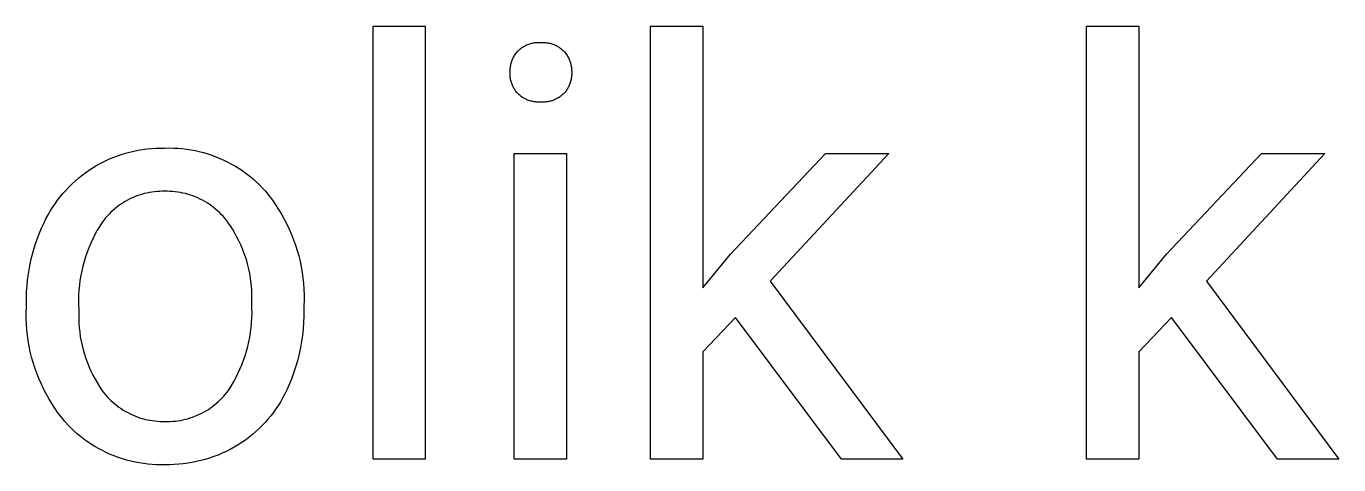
# Model space of a CAD drawing. Header units: millimetres. Extents: x 1383 to 4664, y -160 to 2132.
# Drawn here: x 3616.9 to 3701.4, y -18.7 to 9.6 of the extents above; entities that cross this region are included whole.
import ezdxf

# ---------------------------------------------------------------- set-up
doc = ezdxf.new("R2010")
doc.units = ezdxf.units.MM
doc.header["$MEASUREMENT"] = 0
doc.layers.add('Domyślny', color=7, linetype='Continuous', true_color=0x000000)

msp = doc.modelspace()

# ---------------------------------------------------------------- linework, layer by layer
at = {"layer": 'Domyślny'}
for p, q in [((3639.214, -18.327), (3639.214, 9.569)), ((3639.214, 9.569), (3642.571, 9.569)), ((3642.571, 9.569), (3642.571, -18.327)), ((3657.077, -18.327), (3657.077, 9.569)), ((3657.077, 9.569), (3660.431, 9.569)), ((3660.431, 9.569), (3660.431, -7.275)), ((3685.148, -18.327), (3685.148, 9.569)), ((3685.148, 9.569), (3688.502, 9.569)), ((3688.502, 9.569), (3688.502, -7.275)), ((3649.298, 8.438), (3649.36, 8.457)), ((3649.36, 8.457), (3649.424, 8.474)), ((3649.424, 8.474), (3649.487, 8.488)), ((3649.487, 8.488), (3649.551, 8.501)), ((3649.551, 8.501), (3649.616, 8.511)), ((3649.616, 8.511), (3649.681, 8.518)), ((3649.681, 8.518), (3649.746, 8.524)), ((3649.746, 8.524), (3649.811, 8.527)), ((3649.811, 8.527), (3649.876, 8.528)), ((3649.876, 8.528), (3649.941, 8.527)), ((3649.941, 8.527), (3650.007, 8.523)), ((3650.007, 8.523), (3650.072, 8.526)), ((3650.072, 8.526), (3650.138, 8.528)), ((3650.138, 8.528), (3650.203, 8.527)), ((3650.203, 8.527), (3650.269, 8.523)), ((3650.269, 8.523), (3650.334, 8.518)), ((3650.334, 8.518), (3650.399, 8.51)), ((3650.399, 8.51), (3650.464, 8.5)), ((3650.464, 8.5), (3650.528, 8.488)), ((3650.528, 8.488), (3650.592, 8.473)), ((3650.592, 8.473), (3650.655, 8.456)), ((3650.655, 8.456), (3650.718, 8.438)), ((3648.259, 7.57), (3648.292, 7.63)), ((3648.292, 7.63), (3648.326, 7.689)), ((3648.326, 7.689), (3648.363, 7.746)), ((3648.363, 7.746), (3648.402, 7.802)), ((3648.402, 7.802), (3648.442, 7.857)), ((3648.442, 7.857), (3648.484, 7.91)), ((3648.484, 7.91), (3648.529, 7.962)), ((3648.529, 7.962), (3648.575, 8.008)), ((3648.575, 8.008), (3648.623, 8.052)), ((3648.623, 8.052), (3648.672, 8.095)), ((3648.672, 8.095), (3648.723, 8.136)), ((3648.723, 8.136), (3648.776, 8.175)), ((3648.776, 8.175), (3648.829, 8.212)), ((3648.829, 8.212), (3648.884, 8.247)), ((3648.884, 8.247), (3648.94, 8.281)), ((3648.94, 8.281), (3648.997, 8.312)), ((3648.997, 8.312), (3649.056, 8.341)), ((3649.056, 8.341), (3649.115, 8.369)), ((3649.115, 8.369), (3649.175, 8.394)), ((3649.175, 8.394), (3649.236, 8.417)), ((3649.236, 8.417), (3649.298, 8.438)), ((3650.718, 8.438), (3650.78, 8.416)), ((3650.78, 8.416), (3650.842, 8.393)), ((3650.842, 8.393), (3650.902, 8.368)), ((3650.902, 8.368), (3650.962, 8.341)), ((3650.962, 8.341), (3651.02, 8.311)), ((3651.02, 8.311), (3651.078, 8.28)), ((3651.078, 8.28), (3651.134, 8.247)), ((3651.134, 8.247), (3651.19, 8.211)), ((3651.19, 8.211), (3651.244, 8.174)), ((3651.244, 8.174), (3651.296, 8.135)), ((3651.296, 8.135), (3651.348, 8.094)), ((3651.348, 8.094), (3651.397, 8.052)), ((3651.397, 8.052), (3651.446, 8.008)), ((3651.446, 8.008), (3651.493, 7.962)), ((3651.493, 7.962), (3651.537, 7.91)), ((3651.537, 7.91), (3651.58, 7.857)), ((3651.58, 7.857), (3651.621, 7.803)), ((3651.621, 7.803), (3651.661, 7.747)), ((3651.661, 7.747), (3651.698, 7.69)), ((3651.698, 7.69), (3651.733, 7.631)), ((3651.733, 7.631), (3651.766, 7.572)), ((3648.031, 6.722), (3648.035, 6.79)), ((3648.035, 6.79), (3648.041, 6.858)), ((3648.041, 6.858), (3648.05, 6.926)), ((3648.05, 6.926), (3648.061, 6.993)), ((3648.061, 6.993), (3648.074, 7.06)), ((3648.074, 7.06), (3648.089, 7.126)), ((3648.089, 7.126), (3648.107, 7.192)), ((3648.107, 7.192), (3648.127, 7.257)), ((3648.127, 7.257), (3648.149, 7.321)), ((3648.149, 7.321), (3648.173, 7.385)), ((3648.173, 7.385), (3648.2, 7.448)), ((3648.2, 7.448), (3648.228, 7.509)), ((3648.228, 7.509), (3648.259, 7.57)), ((3651.766, 7.572), (3651.798, 7.511)), ((3651.798, 7.511), (3651.827, 7.449)), ((3651.827, 7.449), (3651.853, 7.386)), ((3651.853, 7.386), (3651.878, 7.323)), ((3651.878, 7.323), (3651.901, 7.258)), ((3651.901, 7.258), (3651.921, 7.193)), ((3651.921, 7.193), (3651.939, 7.127)), ((3651.939, 7.127), (3651.955, 7.061)), ((3651.955, 7.061), (3651.968, 6.994)), ((3651.968, 6.994), (3651.979, 6.926)), ((3651.979, 6.926), (3651.988, 6.859)), ((3651.988, 6.859), (3651.994, 6.791)), ((3651.994, 6.791), (3651.998, 6.723)), ((3648.029, 6.654), (3648.031, 6.722)), ((3648.03, 6.586), (3648.029, 6.654)), ((3648.029, 6.522), (3648.03, 6.586)), ((3648.03, 6.457), (3648.029, 6.522)), ((3648.034, 6.393), (3648.03, 6.457)), ((3648.039, 6.329), (3648.034, 6.393)), ((3648.047, 6.265), (3648.039, 6.329)), ((3648.056, 6.201), (3648.047, 6.265)), ((3648.068, 6.138), (3648.056, 6.201)), ((3648.082, 6.075), (3648.068, 6.138)), ((3648.098, 6.013), (3648.082, 6.075)), ((3648.116, 5.951), (3648.098, 6.013)), ((3648.137, 5.89), (3648.116, 5.951)), ((3651.911, 5.949), (3651.891, 5.888)), ((3651.93, 6.011), (3651.911, 5.949)), ((3651.946, 6.074), (3651.93, 6.011)), ((3651.96, 6.137), (3651.946, 6.074)), ((3651.972, 6.2), (3651.96, 6.137)), ((3651.982, 6.264), (3651.972, 6.2)), ((3651.99, 6.328), (3651.982, 6.264)), ((3651.996, 6.392), (3651.99, 6.328)), ((3651.999, 6.457), (3651.996, 6.392)), ((3651.998, 6.723), (3652, 6.654)), ((3652, 6.654), (3651.999, 6.586)), ((3651.999, 6.586), (3652, 6.521)), ((3652, 6.521), (3651.999, 6.457)), ((3648.159, 5.829), (3648.137, 5.89)), ((3648.183, 5.769), (3648.159, 5.829)), ((3648.209, 5.711), (3648.183, 5.769)), ((3648.237, 5.653), (3648.209, 5.711)), ((3648.267, 5.596), (3648.237, 5.653)), ((3648.299, 5.54), (3648.267, 5.596)), ((3648.333, 5.485), (3648.299, 5.54)), ((3648.369, 5.431), (3648.333, 5.485)), ((3648.406, 5.379), (3648.369, 5.431)), ((3648.445, 5.328), (3648.406, 5.379)), ((3648.486, 5.278), (3648.445, 5.328)), ((3648.529, 5.229), (3648.486, 5.278)), ((3648.576, 5.185), (3648.529, 5.229)), ((3648.624, 5.142), (3648.576, 5.185)), ((3648.674, 5.1), (3648.624, 5.142)), ((3648.726, 5.061), (3648.674, 5.1)), ((3651.346, 5.1), (3651.294, 5.061)), ((3651.396, 5.142), (3651.346, 5.1)), ((3651.445, 5.185), (3651.396, 5.142)), ((3651.493, 5.229), (3651.445, 5.185)), ((3651.536, 5.278), (3651.493, 5.229)), ((3651.577, 5.327), (3651.536, 5.278)), ((3651.617, 5.378), (3651.577, 5.327)), ((3651.655, 5.43), (3651.617, 5.378)), ((3651.691, 5.484), (3651.655, 5.43)), ((3651.725, 5.538), (3651.691, 5.484)), ((3651.758, 5.594), (3651.725, 5.538)), ((3651.788, 5.651), (3651.758, 5.594)), ((3651.817, 5.709), (3651.788, 5.651)), ((3651.843, 5.768), (3651.817, 5.709)), ((3651.868, 5.828), (3651.843, 5.768)), ((3651.891, 5.888), (3651.868, 5.828)), ((3648.778, 5.023), (3648.726, 5.061)), ((3648.832, 4.987), (3648.778, 5.023)), ((3648.887, 4.952), (3648.832, 4.987)), ((3648.944, 4.92), (3648.887, 4.952)), ((3649.001, 4.89), (3648.944, 4.92)), ((3649.059, 4.861), (3649.001, 4.89)), ((3649.119, 4.835), (3649.059, 4.861)), ((3649.179, 4.81), (3649.119, 4.835)), ((3649.24, 4.788), (3649.179, 4.81)), ((3649.301, 4.768), (3649.24, 4.788)), ((3649.364, 4.75), (3649.301, 4.768)), ((3649.427, 4.734), (3649.364, 4.75)), ((3649.49, 4.72), (3649.427, 4.734)), ((3649.554, 4.708), (3649.49, 4.72)), ((3649.618, 4.698), (3649.554, 4.708)), ((3649.682, 4.691), (3649.618, 4.698)), ((3649.747, 4.686), (3649.682, 4.691)), ((3649.812, 4.683), (3649.747, 4.686)), ((3649.877, 4.682), (3649.812, 4.683)), ((3649.942, 4.684), (3649.877, 4.682)), ((3650.007, 4.687), (3649.942, 4.684)), ((3650.072, 4.684), (3650.007, 4.687)), ((3650.137, 4.682), (3650.072, 4.684)), ((3650.202, 4.683), (3650.137, 4.682)), ((3650.267, 4.686), (3650.202, 4.683)), ((3650.332, 4.692), (3650.267, 4.686)), ((3650.397, 4.699), (3650.332, 4.692)), ((3650.461, 4.709), (3650.397, 4.699)), ((3650.525, 4.72), (3650.461, 4.709)), ((3650.589, 4.734), (3650.525, 4.72)), ((3650.652, 4.75), (3650.589, 4.734)), ((3650.715, 4.768), (3650.652, 4.75)), ((3650.777, 4.789), (3650.715, 4.768)), ((3650.838, 4.811), (3650.777, 4.789)), ((3650.898, 4.835), (3650.838, 4.811)), ((3650.958, 4.862), (3650.898, 4.835)), ((3651.017, 4.89), (3650.958, 4.862)), ((3651.074, 4.921), (3651.017, 4.89)), ((3651.131, 4.953), (3651.074, 4.921)), ((3651.187, 4.987), (3651.131, 4.953)), ((3651.241, 5.023), (3651.187, 4.987)), ((3651.294, 5.061), (3651.241, 5.023)), ((3624.665, 1.667), (3624.948, 1.695)), ((3624.948, 1.695), (3625.233, 1.714)), ((3625.233, 1.714), (3625.518, 1.723)), ((3625.518, 1.723), (3625.803, 1.723)), ((3625.803, 1.723), (3626.083, 1.728)), ((3626.083, 1.728), (3626.363, 1.724)), ((3626.363, 1.724), (3626.643, 1.71)), ((3626.643, 1.71), (3626.923, 1.687)), ((3621.684, 0.749), (3621.939, 0.877)), ((3621.939, 0.877), (3622.198, 0.997)), ((3622.198, 0.997), (3622.461, 1.107)), ((3622.461, 1.107), (3622.727, 1.209)), ((3622.727, 1.209), (3622.996, 1.302)), ((3622.996, 1.302), (3623.269, 1.386)), ((3623.269, 1.386), (3623.544, 1.461)), ((3623.544, 1.461), (3623.821, 1.526)), ((3623.821, 1.526), (3624.101, 1.583)), ((3624.101, 1.583), (3624.382, 1.63)), ((3624.382, 1.63), (3624.665, 1.667)), ((3626.923, 1.687), (3627.201, 1.654)), ((3627.201, 1.654), (3627.478, 1.612)), ((3627.478, 1.612), (3627.754, 1.561)), ((3627.754, 1.561), (3628.027, 1.5)), ((3628.027, 1.5), (3628.299, 1.43)), ((3628.299, 1.43), (3628.567, 1.351)), ((3628.567, 1.351), (3628.833, 1.262)), ((3628.833, 1.262), (3629.096, 1.165)), ((3629.096, 1.165), (3629.356, 1.059)), ((3629.356, 1.059), (3629.611, 0.944)), ((3629.611, 0.944), (3629.863, 0.821)), ((3648.303, -18.327), (3648.303, 1.375)), ((3648.303, 1.375), (3651.659, 1.375)), ((3651.659, 1.375), (3651.659, -18.327)), ((3662.226, -5.109), (3668.337, 1.375)), ((3672.418, 1.375), (3664.782, -6.856)), ((3668.337, 1.375), (3672.418, 1.375)), ((3690.297, -5.109), (3696.408, 1.375)), ((3700.489, 1.375), (3692.853, -6.856)), ((3696.408, 1.375), (3700.489, 1.375)), ((3620.491, -0.02), (3620.718, 0.151)), ((3620.718, 0.151), (3620.95, 0.314)), ((3620.95, 0.314), (3621.188, 0.469)), ((3621.188, 0.469), (3621.434, 0.613)), ((3621.434, 0.613), (3621.684, 0.749)), ((3629.863, 0.821), (3630.11, 0.689)), ((3630.11, 0.689), (3630.353, 0.548)), ((3630.353, 0.548), (3630.591, 0.4)), ((3630.591, 0.4), (3630.823, 0.244)), ((3630.823, 0.244), (3631.05, 0.079)), ((3631.05, 0.079), (3631.272, -0.092)), ((3619.45, -0.981), (3619.645, -0.775)), ((3619.645, -0.775), (3619.847, -0.576)), ((3619.847, -0.576), (3620.056, -0.383)), ((3620.056, -0.383), (3620.27, -0.198)), ((3620.27, -0.198), (3620.491, -0.02)), ((3631.272, -0.092), (3631.487, -0.272)), ((3631.487, -0.272), (3631.697, -0.458)), ((3631.697, -0.458), (3631.9, -0.651)), ((3631.9, -0.651), (3632.096, -0.852)), ((3618.742, -1.867), (3618.908, -1.637)), ((3618.908, -1.637), (3619.081, -1.413)), ((3619.081, -1.413), (3619.262, -1.194)), ((3619.262, -1.194), (3619.45, -0.981)), ((3623.409, -1.636), (3623.264, -1.717)), ((3623.557, -1.56), (3623.409, -1.636)), ((3623.707, -1.49), (3623.557, -1.56)), ((3623.859, -1.424), (3623.707, -1.49)), ((3624.014, -1.364), (3623.859, -1.424)), ((3624.17, -1.309), (3624.014, -1.364)), ((3624.329, -1.26), (3624.17, -1.309)), ((3624.489, -1.216), (3624.329, -1.26)), ((3624.65, -1.178), (3624.489, -1.216)), ((3624.812, -1.145), (3624.65, -1.178)), ((3624.976, -1.117), (3624.812, -1.145)), ((3625.141, -1.096), (3624.976, -1.117)), ((3625.306, -1.08), (3625.141, -1.096)), ((3625.471, -1.07), (3625.306, -1.08)), ((3625.637, -1.065), (3625.471, -1.07)), ((3625.803, -1.066), (3625.637, -1.065)), ((3625.971, -1.065), (3625.803, -1.066)), ((3626.14, -1.069), (3625.971, -1.065)), ((3626.308, -1.079), (3626.14, -1.069)), ((3626.476, -1.095), (3626.308, -1.079)), ((3626.643, -1.116), (3626.476, -1.095)), ((3626.809, -1.143), (3626.643, -1.116)), ((3626.974, -1.176), (3626.809, -1.143)), ((3627.138, -1.215), (3626.974, -1.176)), ((3627.301, -1.26), (3627.138, -1.215)), ((3627.462, -1.309), (3627.301, -1.26)), ((3627.621, -1.365), (3627.462, -1.309)), ((3627.778, -1.426), (3627.621, -1.365)), ((3627.933, -1.492), (3627.778, -1.426)), ((3628.085, -1.564), (3627.933, -1.492)), ((3628.235, -1.641), (3628.085, -1.564)), ((3628.382, -1.723), (3628.235, -1.641)), ((3632.096, -0.852), (3632.285, -1.058)), ((3632.285, -1.058), (3632.513, -1.341)), ((3632.513, -1.341), (3632.731, -1.631)), ((3632.731, -1.631), (3632.939, -1.928)), ((3618.292, -2.59), (3618.434, -2.344)), ((3618.434, -2.344), (3618.584, -2.103)), ((3618.584, -2.103), (3618.742, -1.867)), ((3622.223, -2.532), (3622.109, -2.653)), ((3622.34, -2.415), (3622.223, -2.532)), ((3622.461, -2.302), (3622.34, -2.415)), ((3622.587, -2.193), (3622.461, -2.302)), ((3622.715, -2.089), (3622.587, -2.193)), ((3622.848, -1.989), (3622.715, -2.089)), ((3622.984, -1.893), (3622.848, -1.989)), ((3623.123, -1.803), (3622.984, -1.893)), ((3623.264, -1.717), (3623.123, -1.803)), ((3628.527, -1.81), (3628.382, -1.723)), ((3628.668, -1.902), (3628.527, -1.81)), ((3628.806, -1.999), (3628.668, -1.902)), ((3628.94, -2.1), (3628.806, -1.999)), ((3629.071, -2.206), (3628.94, -2.1)), ((3629.198, -2.317), (3629.071, -2.206)), ((3629.321, -2.432), (3629.198, -2.317)), ((3629.441, -2.551), (3629.321, -2.432)), ((3632.939, -1.928), (3633.137, -2.233)), ((3633.137, -2.233), (3633.325, -2.543)), ((3617.874, -3.443), (3618.033, -3.095)), ((3618.033, -3.095), (3618.158, -2.84)), ((3618.158, -2.84), (3618.292, -2.59)), ((3621.625, -3.302), (3621.464, -3.571)), ((3621.795, -3.039), (3621.625, -3.302)), ((3621.896, -2.907), (3621.795, -3.039)), ((3622, -2.778), (3621.896, -2.907)), ((3622.109, -2.653), (3622, -2.778)), ((3629.556, -2.674), (3629.441, -2.551)), ((3629.666, -2.801), (3629.556, -2.674)), ((3629.773, -2.932), (3629.666, -2.801)), ((3629.874, -3.066), (3629.773, -2.932)), ((3630.031, -3.295), (3629.874, -3.066)), ((3630.18, -3.528), (3630.031, -3.295)), ((3633.325, -2.543), (3633.501, -2.86)), ((3633.501, -2.86), (3633.668, -3.183)), ((3633.668, -3.183), (3633.823, -3.511)), ((3617.466, -4.519), (3617.59, -4.156)), ((3617.59, -4.156), (3617.726, -3.797)), ((3617.726, -3.797), (3617.874, -3.443)), ((3621.171, -4.124), (3621.038, -4.408)), ((3621.313, -3.845), (3621.171, -4.124)), ((3621.464, -3.571), (3621.313, -3.845)), ((3630.321, -3.767), (3630.18, -3.528)), ((3630.454, -4.01), (3630.321, -3.767)), ((3630.579, -4.257), (3630.454, -4.01)), ((3633.823, -3.511), (3633.966, -3.845)), ((3633.966, -3.845), (3634.099, -4.182)), ((3634.099, -4.182), (3634.22, -4.525)), ((3617.253, -5.255), (3617.353, -4.885)), ((3617.353, -4.885), (3617.466, -4.519)), ((3620.803, -4.989), (3620.701, -5.285)), ((3620.916, -4.696), (3620.803, -4.989)), ((3621.038, -4.408), (3620.916, -4.696)), ((3630.696, -4.508), (3630.579, -4.257)), ((3630.804, -4.763), (3630.696, -4.508)), ((3630.904, -5.021), (3630.804, -4.763)), ((3630.995, -5.283), (3630.904, -5.021)), ((3634.22, -4.525), (3634.329, -4.871)), ((3634.329, -4.871), (3634.427, -5.22)), ((3617.09, -6.005), (3617.165, -5.629)), ((3617.165, -5.629), (3617.253, -5.255)), ((3620.528, -5.887), (3620.456, -6.192)), ((3620.609, -5.584), (3620.528, -5.887)), ((3620.701, -5.285), (3620.609, -5.584)), ((3631.078, -5.548), (3630.995, -5.283)), ((3631.151, -5.815), (3631.078, -5.548)), ((3631.216, -6.084), (3631.151, -5.815)), ((3634.427, -5.22), (3634.512, -5.573)), ((3634.512, -5.573), (3634.586, -5.928)), ((3660.431, -7.275), (3662.226, -5.109)), ((3688.502, -7.275), (3690.297, -5.109)), ((3616.976, -6.763), (3617.027, -6.383)), ((3617.027, -6.383), (3617.09, -6.005)), ((3620.396, -6.499), (3620.346, -6.809)), ((3620.456, -6.192), (3620.396, -6.499)), ((3631.272, -6.355), (3631.216, -6.084)), ((3631.318, -6.628), (3631.272, -6.355)), ((3631.356, -6.903), (3631.318, -6.628)), ((3634.586, -5.928), (3634.647, -6.286)), ((3634.647, -6.286), (3634.697, -6.646)), ((3634.697, -6.646), (3634.734, -7.007)), ((3616.9, -7.91), (3616.913, -7.527)), ((3616.913, -7.527), (3616.938, -7.145)), ((3616.938, -7.145), (3616.976, -6.763)), ((3620.278, -7.431), (3620.261, -7.744)), ((3620.307, -7.119), (3620.278, -7.431)), ((3620.346, -6.809), (3620.307, -7.119)), ((3631.384, -7.179), (3631.356, -6.903)), ((3631.404, -7.455), (3631.384, -7.179)), ((3631.414, -7.732), (3631.404, -7.455)), ((3634.734, -7.007), (3634.759, -7.369)), ((3634.759, -7.369), (3634.772, -7.732)), ((3664.782, -6.856), (3673.306, -18.327)), ((3692.853, -6.856), (3701.377, -18.327)), ((3616.9, -8.294), (3616.9, -7.91)), ((3616.9, -8.531), (3616.9, -8.294)), ((3620.261, -7.744), (3620.254, -8.057)), ((3620.254, -8.057), (3620.258, -8.371)), ((3620.258, -8.371), (3620.273, -8.683)), ((3631.407, -8.286), (3631.415, -8.009)), ((3631.42, -8.596), (3631.407, -8.286)), ((3631.415, -8.009), (3631.414, -7.732)), ((3634.772, -8.095), (3634.76, -8.457)), ((3634.772, -7.732), (3634.772, -8.095)), ((3616.888, -8.892), (3616.9, -8.531)), ((3616.889, -9.254), (3616.888, -8.892)), ((3616.902, -9.615), (3616.889, -9.254)), ((3620.273, -8.683), (3620.263, -8.975)), ((3620.263, -8.975), (3620.264, -9.267)), ((3620.264, -9.267), (3620.275, -9.559)), ((3631.397, -9.527), (3631.415, -9.217)), ((3631.415, -9.217), (3631.423, -8.907)), ((3631.423, -8.907), (3631.42, -8.596)), ((3634.76, -9.103), (3634.745, -9.512)), ((3634.76, -8.457), (3634.76, -8.694)), ((3634.76, -8.694), (3634.76, -9.103)), ((3662.534, -9.204), (3660.431, -11.408)), ((3669.369, -18.327), (3662.534, -9.204)), ((3690.605, -9.204), (3688.502, -11.408)), ((3697.44, -18.327), (3690.605, -9.204)), ((3616.928, -9.975), (3616.902, -9.615)), ((3616.965, -10.335), (3616.928, -9.975)), ((3620.275, -9.559), (3620.296, -9.85)), ((3620.296, -9.85), (3620.327, -10.14)), ((3631.329, -10.145), (3631.368, -9.836)), ((3631.368, -9.836), (3631.397, -9.527)), ((3634.717, -9.92), (3634.674, -10.327)), ((3634.745, -9.512), (3634.717, -9.92)), ((3617.015, -10.693), (3616.965, -10.335)), ((3617.077, -11.049), (3617.015, -10.693)), ((3620.327, -10.14), (3620.368, -10.429)), ((3620.368, -10.429), (3620.42, -10.716)), ((3620.42, -10.716), (3620.481, -11.002)), ((3631.149, -11.058), (3631.219, -10.756)), ((3631.219, -10.756), (3631.279, -10.451)), ((3631.279, -10.451), (3631.329, -10.145)), ((3634.617, -10.731), (3634.545, -11.134)), ((3634.674, -10.327), (3634.617, -10.731)), ((3617.15, -11.403), (3617.077, -11.049)), ((3617.236, -11.754), (3617.15, -11.403)), ((3617.334, -12.102), (3617.236, -11.754)), ((3620.481, -11.002), (3620.553, -11.285)), ((3620.553, -11.285), (3620.634, -11.565)), ((3620.634, -11.565), (3620.724, -11.843)), ((3630.877, -11.949), (3630.977, -11.655)), ((3630.977, -11.655), (3631.068, -11.358)), ((3631.068, -11.358), (3631.149, -11.058)), ((3634.46, -11.534), (3634.361, -11.931)), ((3634.545, -11.134), (3634.46, -11.534)), ((3660.431, -11.408), (3660.431, -18.327)), ((3688.502, -11.408), (3688.502, -18.327)), ((3617.443, -12.446), (3617.334, -12.102)), ((3617.564, -12.787), (3617.443, -12.446)), ((3620.724, -11.843), (3620.825, -12.117)), ((3620.825, -12.117), (3620.935, -12.387)), ((3620.935, -12.387), (3621.054, -12.653)), ((3621.054, -12.653), (3621.183, -12.915)), ((3630.515, -12.808), (3630.645, -12.526)), ((3630.645, -12.526), (3630.766, -12.239)), ((3630.766, -12.239), (3630.877, -11.949)), ((3634.249, -12.324), (3634.123, -12.713)), ((3634.361, -11.931), (3634.249, -12.324)), ((3617.696, -13.123), (3617.564, -12.787)), ((3617.84, -13.455), (3617.696, -13.123)), ((3617.995, -13.781), (3617.84, -13.455)), ((3621.183, -12.915), (3621.32, -13.173)), ((3621.32, -13.173), (3621.467, -13.425)), ((3621.467, -13.425), (3621.622, -13.672)), ((3630.069, -13.625), (3630.227, -13.358)), ((3630.227, -13.358), (3630.376, -13.085)), ((3630.376, -13.085), (3630.515, -12.808)), ((3633.83, -13.476), (3633.664, -13.85)), ((3633.983, -13.097), (3633.83, -13.476)), ((3634.123, -12.713), (3633.983, -13.097)), ((3618.161, -14.102), (3617.995, -13.781)), ((3618.337, -14.418), (3618.161, -14.102)), ((3621.622, -13.672), (3621.786, -13.914)), ((3621.786, -13.914), (3621.887, -14.047)), ((3621.887, -14.047), (3621.993, -14.177)), ((3621.993, -14.177), (3622.104, -14.302)), ((3622.104, -14.302), (3622.219, -14.424)), ((3629.487, -14.387), (3629.597, -14.267)), ((3629.597, -14.267), (3629.703, -14.144)), ((3629.703, -14.144), (3629.804, -14.017)), ((3629.804, -14.017), (3629.901, -13.887)), ((3629.901, -13.887), (3630.069, -13.625)), ((3633.408, -14.354), (3633.268, -14.6)), ((3633.54, -14.104), (3633.408, -14.354)), ((3633.664, -13.85), (3633.54, -14.104)), ((3618.525, -14.727), (3618.337, -14.418)), ((3618.722, -15.029), (3618.525, -14.727)), ((3618.93, -15.325), (3618.722, -15.029)), ((3622.219, -14.424), (3622.338, -14.542)), ((3622.338, -14.542), (3622.46, -14.656)), ((3622.46, -14.656), (3622.587, -14.765)), ((3622.587, -14.765), (3622.718, -14.87)), ((3622.718, -14.87), (3622.852, -14.971)), ((3622.852, -14.971), (3622.989, -15.066)), ((3622.989, -15.066), (3623.129, -15.157)), ((3623.129, -15.157), (3623.273, -15.243)), ((3628.335, -15.28), (3628.476, -15.199)), ((3628.476, -15.199), (3628.614, -15.113)), ((3628.614, -15.113), (3628.749, -15.022)), ((3628.749, -15.022), (3628.88, -14.927)), ((3628.88, -14.927), (3629.009, -14.827)), ((3629.009, -14.827), (3629.134, -14.723)), ((3629.134, -14.723), (3629.255, -14.615)), ((3629.255, -14.615), (3629.373, -14.503)), ((3629.373, -14.503), (3629.487, -14.387)), ((3632.962, -15.076), (3632.798, -15.306)), ((3633.119, -14.84), (3632.962, -15.076)), ((3633.268, -14.6), (3633.119, -14.84)), ((3619.148, -15.614), (3618.93, -15.325)), ((3619.375, -15.895), (3619.148, -15.614)), ((3619.563, -16.101), (3619.375, -15.895)), ((3623.273, -15.243), (3623.42, -15.324)), ((3623.42, -15.324), (3623.569, -15.4)), ((3623.569, -15.4), (3623.721, -15.471)), ((3623.721, -15.471), (3623.875, -15.536)), ((3623.875, -15.536), (3624.031, -15.596)), ((3624.031, -15.596), (3624.189, -15.65)), ((3624.189, -15.65), (3624.349, -15.7)), ((3624.349, -15.7), (3624.511, -15.743)), ((3624.511, -15.743), (3624.674, -15.781)), ((3624.674, -15.781), (3624.838, -15.813)), ((3624.838, -15.813), (3625.004, -15.84)), ((3625.004, -15.84), (3625.17, -15.861)), ((3625.17, -15.861), (3625.336, -15.876)), ((3625.336, -15.876), (3625.503, -15.885)), ((3625.503, -15.885), (3625.671, -15.889)), ((3625.671, -15.889), (3625.838, -15.886)), ((3625.838, -15.886), (3626.001, -15.889)), ((3626.001, -15.889), (3626.163, -15.886)), ((3626.163, -15.886), (3626.326, -15.877)), ((3626.326, -15.877), (3626.488, -15.863)), ((3626.488, -15.863), (3626.649, -15.844)), ((3626.649, -15.844), (3626.81, -15.819)), ((3626.81, -15.819), (3626.969, -15.788)), ((3626.969, -15.788), (3627.128, -15.753)), ((3627.128, -15.753), (3627.285, -15.712)), ((3627.285, -15.712), (3627.441, -15.665)), ((3627.441, -15.665), (3627.595, -15.614)), ((3627.595, -15.614), (3627.747, -15.557)), ((3627.747, -15.557), (3627.898, -15.496)), ((3627.898, -15.496), (3628.046, -15.429)), ((3628.046, -15.429), (3628.192, -15.357)), ((3628.192, -15.357), (3628.335, -15.28)), ((3632.259, -15.96), (3632.064, -16.165)), ((3632.446, -15.748), (3632.259, -15.96)), ((3632.625, -15.53), (3632.446, -15.748)), ((3632.798, -15.306), (3632.625, -15.53)), ((3619.759, -16.301), (3619.563, -16.101)), ((3619.961, -16.494), (3619.759, -16.301)), ((3620.17, -16.68), (3619.961, -16.494)), ((3620.384, -16.859), (3620.17, -16.68)), ((3620.605, -17.031), (3620.384, -16.859)), ((3631.442, -16.741), (3631.221, -16.918)), ((3631.656, -16.556), (3631.442, -16.741)), ((3631.863, -16.364), (3631.656, -16.556)), ((3632.064, -16.165), (3631.863, -16.364)), ((3620.832, -17.195), (3620.605, -17.031)), ((3621.064, -17.351), (3620.832, -17.195)), ((3621.301, -17.499), (3621.064, -17.351)), ((3621.542, -17.64), (3621.301, -17.499)), ((3621.789, -17.771), (3621.542, -17.64)), ((3630.023, -17.689), (3629.764, -17.819)), ((3630.277, -17.551), (3630.023, -17.689)), ((3630.527, -17.404), (3630.277, -17.551)), ((3630.764, -17.25), (3630.527, -17.404)), ((3630.995, -17.088), (3630.764, -17.25)), ((3631.221, -16.918), (3630.995, -17.088)), ((3622.04, -17.895), (3621.789, -17.771)), ((3622.295, -18.01), (3622.04, -17.895)), ((3622.553, -18.116), (3622.295, -18.01)), ((3622.816, -18.213), (3622.553, -18.116)), ((3623.081, -18.302), (3622.816, -18.213)), ((3623.349, -18.381), (3623.081, -18.302)), ((3623.62, -18.451), (3623.349, -18.381)), ((3623.892, -18.512), (3623.62, -18.451)), ((3624.167, -18.564), (3623.892, -18.512)), ((3624.444, -18.606), (3624.167, -18.564)), ((3627.282, -18.583), (3626.995, -18.621)), ((3627.567, -18.535), (3627.282, -18.583)), ((3627.851, -18.478), (3627.567, -18.535)), ((3628.133, -18.412), (3627.851, -18.478)), ((3628.413, -18.336), (3628.133, -18.412)), ((3628.69, -18.251), (3628.413, -18.336)), ((3628.963, -18.156), (3628.69, -18.251)), ((3629.234, -18.053), (3628.963, -18.156)), ((3629.501, -17.941), (3629.234, -18.053)), ((3629.764, -17.819), (3629.501, -17.941)), ((3642.571, -18.327), (3639.214, -18.327)), ((3651.659, -18.327), (3648.303, -18.327)), ((3660.431, -18.327), (3657.077, -18.327)), ((3673.306, -18.327), (3669.369, -18.327)), ((3688.502, -18.327), (3685.148, -18.327)), ((3701.377, -18.327), (3697.44, -18.327)), ((3624.721, -18.639), (3624.444, -18.606)), ((3625, -18.662), (3624.721, -18.639)), ((3625.279, -18.677), (3625, -18.662)), ((3625.559, -18.681), (3625.279, -18.677)), ((3625.838, -18.676), (3625.559, -18.681)), ((3626.128, -18.677), (3625.838, -18.676)), ((3626.417, -18.668), (3626.128, -18.677)), ((3626.706, -18.649), (3626.417, -18.668)), ((3626.995, -18.621), (3626.706, -18.649))]:
    msp.add_line(p, q, dxfattribs=at)

doc.saveas('drawing.dxf')
